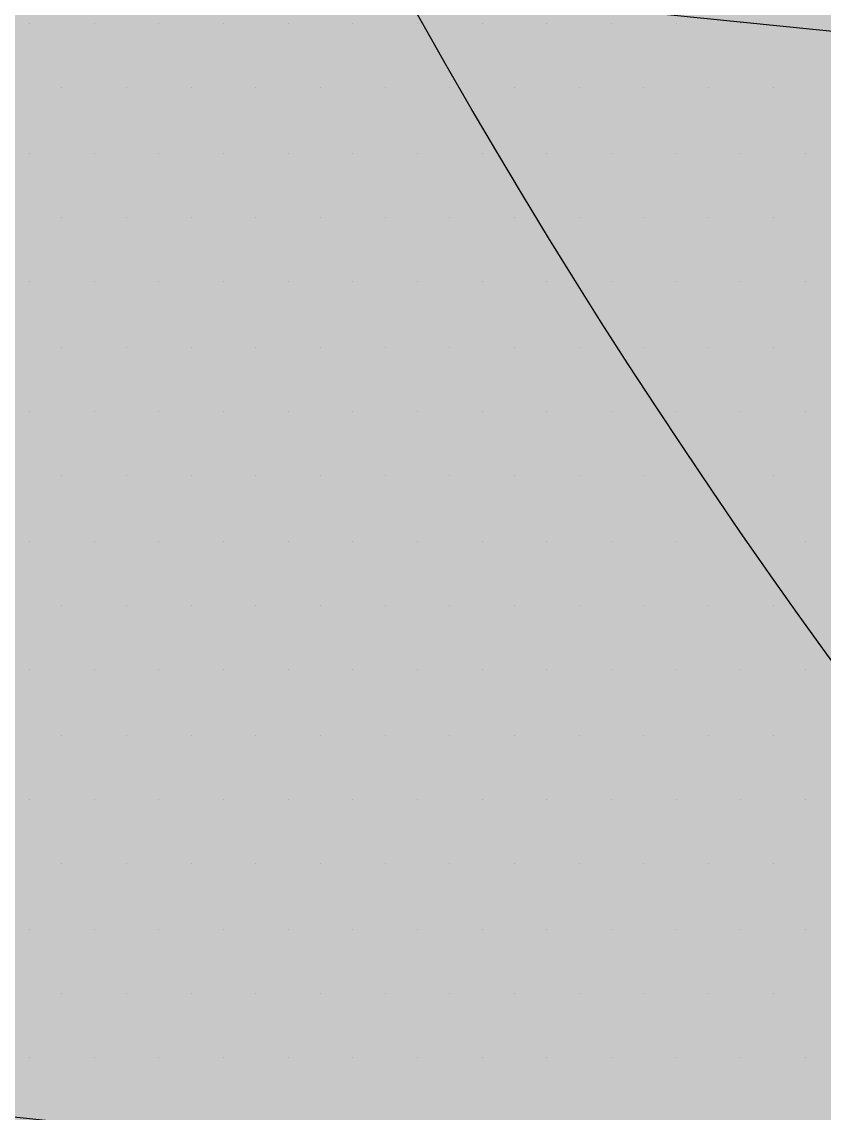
# Paper-space layout 'Layout1' of a CAD drawing. Extents: x -43 to 2298, y -18 to 768.
# Drawn here: x 730.036 to 730.719, y 377.815 to 378.743 of the extents above; entities that cross this region are included whole.
import ezdxf

# ---------------------------------------------------------------- set-up
doc = ezdxf.new("R2010")
doc.units = 0
doc.header["$LTSCALE"] = 2
doc.linetypes.add('CACHEX2', pattern=[0.75, 0.5, -0.25])
doc.layers.add('CARTOUCHE', color=7, linetype='Continuous')
doc.layers.add('LOGO', color=7, linetype='Continuous')

# ---------------------------------------------------------------- blocks, each defined once
blk = doc.blocks.new('A$C715108E3')
at = {"layer": 'LOGO', "color": 131}
for p, q in [((-19.3313, -18.4684), (-19.3313, -18.4684)), ((-19.2395, -18.4684), (-19.2395, -18.4684)), ((-19.1476, -18.4684), (-19.1476, -18.4684)), ((-19.0562, -18.4684), (-19.0562, -18.4684)), ((-18.9643, -18.4684), (-18.9643, -18.4684)), ((-18.8725, -18.4684), (-18.8725, -18.4684)), ((-18.7812, -18.4684), (-18.7812, -18.4684)), ((-18.6892, -18.4684), (-18.6892, -18.4684)), ((-18.5974, -18.4684), (-18.5974, -18.4684)), ((-18.5056, -18.4684), (-18.5056, -18.4684)), ((-18.4141, -18.4684), (-18.4141, -18.4684)), ((-18.3223, -18.4684), (-18.3223, -18.4684)), ((-19.2852, -18.5599), (-19.2852, -18.5599)), ((-19.1941, -18.5599), (-19.1941, -18.5599)), ((-19.1019, -18.5599), (-19.1019, -18.5599)), ((-19.0101, -18.5599), (-19.0101, -18.5599)), ((-18.9186, -18.5599), (-18.9186, -18.5599)), ((-18.8268, -18.5599), (-18.8268, -18.5599)), ((-18.7349, -18.5599), (-18.7349, -18.5599)), ((-18.6431, -18.5599), (-18.6431, -18.5599)), ((-18.5515, -18.5599), (-18.5515, -18.5599)), ((-18.4598, -18.5599), (-18.4598, -18.5599)), ((-18.3678, -18.5599), (-18.3678, -18.5599)), ((-18.2765, -18.5599), (-18.2765, -18.5599)), ((-19.3313, -18.6525), (-19.3313, -18.6525)), ((-19.2395, -18.6525), (-19.2395, -18.6525)), ((-19.1476, -18.6525), (-19.1476, -18.6525)), ((-19.0562, -18.6525), (-19.0562, -18.6525)), ((-18.9643, -18.6525), (-18.9643, -18.6525)), ((-18.8725, -18.6525), (-18.8725, -18.6525)), ((-18.7812, -18.6525), (-18.7812, -18.6525)), ((-18.6892, -18.6525), (-18.6892, -18.6525)), ((-18.5974, -18.6525), (-18.5974, -18.6525)), ((-18.5056, -18.6525), (-18.5056, -18.6525)), ((-18.4141, -18.6525), (-18.4141, -18.6525)), ((-18.3223, -18.6525), (-18.3223, -18.6525)), ((-18.2302, -18.6525), (-18.2302, -18.6525)), ((-19.2852, -18.7438), (-19.2852, -18.7438)), ((-19.1941, -18.7438), (-19.1941, -18.7438)), ((-19.1019, -18.7438), (-19.1019, -18.7438)), ((-19.0101, -18.7438), (-19.0101, -18.7438)), ((-18.9186, -18.7438), (-18.9186, -18.7438)), ((-18.8268, -18.7438), (-18.8268, -18.7438)), ((-18.7349, -18.7438), (-18.7349, -18.7438)), ((-18.6431, -18.7438), (-18.6431, -18.7438)), ((-18.5515, -18.7438), (-18.5515, -18.7438)), ((-18.4598, -18.7438), (-18.4598, -18.7438)), ((-18.3678, -18.7438), (-18.3678, -18.7438)), ((-18.2765, -18.7438), (-18.2765, -18.7438)), ((-19.3313, -18.835), (-19.3313, -18.835)), ((-19.2395, -18.835), (-19.2395, -18.835)), ((-19.1476, -18.835), (-19.1476, -18.835)), ((-19.0562, -18.835), (-19.0562, -18.835)), ((-18.9643, -18.835), (-18.9643, -18.835)), ((-18.8725, -18.835), (-18.8725, -18.835)), ((-18.7812, -18.835), (-18.7812, -18.835)), ((-18.6892, -18.835), (-18.6892, -18.835)), ((-18.5974, -18.835), (-18.5974, -18.835)), ((-18.5056, -18.835), (-18.5056, -18.835)), ((-18.4141, -18.835), (-18.4141, -18.835)), ((-18.3223, -18.835), (-18.3223, -18.835)), ((-18.2302, -18.835), (-18.2302, -18.835)), ((-19.2852, -18.9276), (-19.2852, -18.9276)), ((-19.1941, -18.9276), (-19.1941, -18.9276)), ((-19.1019, -18.9276), (-19.1019, -18.9276)), ((-19.0101, -18.9276), (-19.0101, -18.9276)), ((-18.9186, -18.9276), (-18.9186, -18.9276)), ((-18.8268, -18.9276), (-18.8268, -18.9276)), ((-18.7349, -18.9276), (-18.7349, -18.9276)), ((-18.6431, -18.9276), (-18.6431, -18.9276)), ((-18.5515, -18.9276), (-18.5515, -18.9276)), ((-18.4598, -18.9276), (-18.4598, -18.9276)), ((-18.3678, -18.9276), (-18.3678, -18.9276)), ((-18.2765, -18.9276), (-18.2765, -18.9276)), ((-19.3313, -19.0189), (-19.3313, -19.0189)), ((-19.2395, -19.0189), (-19.2395, -19.0189)), ((-19.1476, -19.0189), (-19.1476, -19.0189)), ((-19.0562, -19.0189), (-19.0562, -19.0189)), ((-18.9643, -19.0189), (-18.9643, -19.0189)), ((-18.8725, -19.0189), (-18.8725, -19.0189)), ((-18.7812, -19.0189), (-18.7812, -19.0189)), ((-18.6892, -19.0189), (-18.6892, -19.0189)), ((-18.5974, -19.0189), (-18.5974, -19.0189)), ((-18.5056, -19.0189), (-18.5056, -19.0189)), ((-18.4141, -19.0189), (-18.4141, -19.0189)), ((-18.3223, -19.0189), (-18.3223, -19.0189)), ((-18.2302, -19.0189), (-18.2302, -19.0189)), ((-19.2852, -19.1101), (-19.2852, -19.1101)), ((-19.1941, -19.1101), (-19.1941, -19.1101)), ((-19.1019, -19.1101), (-19.1019, -19.1101)), ((-19.0101, -19.1101), (-19.0101, -19.1101)), ((-18.9186, -19.1101), (-18.9186, -19.1101)), ((-18.8268, -19.1101), (-18.8268, -19.1101)), ((-18.7349, -19.1101), (-18.7349, -19.1101)), ((-18.6431, -19.1101), (-18.6431, -19.1101)), ((-18.5515, -19.1101), (-18.5515, -19.1101)), ((-18.4598, -19.1101), (-18.4598, -19.1101)), ((-18.3678, -19.1101), (-18.3678, -19.1101)), ((-18.2765, -19.1101), (-18.2765, -19.1101)), ((-19.3313, -19.2027), (-19.3313, -19.2027)), ((-19.2395, -19.2027), (-19.2395, -19.2027)), ((-19.1476, -19.2027), (-19.1476, -19.2027)), ((-19.0562, -19.2027), (-19.0562, -19.2027)), ((-18.9643, -19.2027), (-18.9643, -19.2027)), ((-18.8725, -19.2027), (-18.8725, -19.2027)), ((-18.7812, -19.2027), (-18.7812, -19.2027)), ((-18.6892, -19.2027), (-18.6892, -19.2027)), ((-18.5974, -19.2027), (-18.5974, -19.2027)), ((-18.5056, -19.2027), (-18.5056, -19.2027)), ((-18.4141, -19.2027), (-18.4141, -19.2027)), ((-18.3223, -19.2027), (-18.3223, -19.2027)), ((-18.2302, -19.2027), (-18.2302, -19.2027)), ((-19.2852, -19.294), (-19.2852, -19.294)), ((-19.1941, -19.294), (-19.1941, -19.294)), ((-19.1019, -19.294), (-19.1019, -19.294)), ((-19.0101, -19.294), (-19.0101, -19.294)), ((-18.9186, -19.294), (-18.9186, -19.294)), ((-18.8268, -19.294), (-18.8268, -19.294)), ((-18.7349, -19.294), (-18.7349, -19.294)), ((-18.6431, -19.294), (-18.6431, -19.294)), ((-18.5515, -19.294), (-18.5515, -19.294)), ((-18.4598, -19.294), (-18.4598, -19.294)), ((-18.3678, -19.294), (-18.3678, -19.294)), ((-18.2765, -19.294), (-18.2765, -19.294)), ((-19.3313, -19.3855), (-19.3313, -19.3855)), ((-19.2395, -19.3855), (-19.2395, -19.3855)), ((-19.1476, -19.3855), (-19.1476, -19.3855)), ((-19.0562, -19.3855), (-19.0562, -19.3855)), ((-18.9643, -19.3855), (-18.9643, -19.3855)), ((-18.8725, -19.3855), (-18.8725, -19.3855)), ((-18.7812, -19.3855), (-18.7812, -19.3855)), ((-18.6892, -19.3855), (-18.6892, -19.3855)), ((-18.5974, -19.3855), (-18.5974, -19.3855)), ((-18.5056, -19.3855), (-18.5056, -19.3855)), ((-18.4141, -19.3855), (-18.4141, -19.3855)), ((-18.3223, -19.3855), (-18.3223, -19.3855)), ((-18.2302, -19.3855), (-18.2302, -19.3855)), ((-19.2852, -19.4779), (-19.2852, -19.4779)), ((-19.1941, -19.4779), (-19.1941, -19.4779)), ((-19.1019, -19.4779), (-19.1019, -19.4779)), ((-19.0101, -19.4779), (-19.0101, -19.4779)), ((-18.9186, -19.4779), (-18.9186, -19.4779)), ((-18.8268, -19.4779), (-18.8268, -19.4779)), ((-18.7349, -19.4779), (-18.7349, -19.4779)), ((-18.6431, -19.4779), (-18.6431, -19.4779)), ((-18.5515, -19.4779), (-18.5515, -19.4779)), ((-18.4598, -19.4779), (-18.4598, -19.4779)), ((-18.3678, -19.4779), (-18.3678, -19.4779)), ((-18.2765, -19.4779), (-18.2765, -19.4779)), ((-19.3313, -19.5693), (-19.3313, -19.5693)), ((-19.2395, -19.5693), (-19.2395, -19.5693)), ((-19.1476, -19.5693), (-19.1476, -19.5693)), ((-19.0562, -19.5693), (-19.0562, -19.5693)), ((-18.9643, -19.5693), (-18.9643, -19.5693)), ((-18.8725, -19.5693), (-18.8725, -19.5693)), ((-18.7812, -19.5693), (-18.7812, -19.5693)), ((-18.6892, -19.5693), (-18.6892, -19.5693)), ((-18.5974, -19.5693), (-18.5974, -19.5693)), ((-18.5056, -19.5693), (-18.5056, -19.5693)), ((-18.4141, -19.5693), (-18.4141, -19.5693)), ((-18.3223, -19.5693), (-18.3223, -19.5693)), ((-18.2302, -19.5693), (-18.2302, -19.5693)), ((-19.2852, -19.6606), (-19.2852, -19.6606)), ((-19.1941, -19.6606), (-19.1941, -19.6606)), ((-19.1019, -19.6606), (-19.1019, -19.6606)), ((-19.0101, -19.6606), (-19.0101, -19.6606)), ((-18.9186, -19.6606), (-18.9186, -19.6606)), ((-18.8268, -19.6606), (-18.8268, -19.6606)), ((-18.7349, -19.6606), (-18.7349, -19.6606)), ((-18.6431, -19.6606), (-18.6431, -19.6606)), ((-18.5515, -19.6606), (-18.5515, -19.6606)), ((-18.4598, -19.6606), (-18.4598, -19.6606)), ((-18.3678, -19.6606), (-18.3678, -19.6606)), ((-18.2765, -19.6606), (-18.2765, -19.6606)), ((-19.3313, -19.753), (-19.3313, -19.753)), ((-19.2395, -19.753), (-19.2395, -19.753)), ((-19.1476, -19.753), (-19.1476, -19.753)), ((-19.0562, -19.753), (-19.0562, -19.753)), ((-18.9643, -19.753), (-18.9643, -19.753)), ((-18.8725, -19.753), (-18.8725, -19.753)), ((-18.7812, -19.753), (-18.7812, -19.753)), ((-18.6892, -19.753), (-18.6892, -19.753)), ((-18.5974, -19.753), (-18.5974, -19.753)), ((-18.5056, -19.753), (-18.5056, -19.753)), ((-18.4141, -19.753), (-18.4141, -19.753)), ((-18.3223, -19.753), (-18.3223, -19.753)), ((-18.2302, -19.753), (-18.2302, -19.753)), ((-19.2852, -19.8444), (-19.2852, -19.8444)), ((-19.1941, -19.8444), (-19.1941, -19.8444)), ((-19.1019, -19.8444), (-19.1019, -19.8444)), ((-19.0101, -19.8444), (-19.0101, -19.8444)), ((-18.9186, -19.8444), (-18.9186, -19.8444)), ((-18.8268, -19.8444), (-18.8268, -19.8444)), ((-18.7349, -19.8444), (-18.7349, -19.8444)), ((-18.6431, -19.8444), (-18.6431, -19.8444)), ((-18.5515, -19.8444), (-18.5515, -19.8444)), ((-18.4598, -19.8444), (-18.4598, -19.8444)), ((-18.3678, -19.8444), (-18.3678, -19.8444)), ((-18.2765, -19.8444), (-18.2765, -19.8444)), ((-19.3313, -19.9357), (-19.3313, -19.9357)), ((-19.2395, -19.9357), (-19.2395, -19.9357)), ((-19.1476, -19.9357), (-19.1476, -19.9357)), ((-19.0562, -19.9357), (-19.0562, -19.9357)), ((-18.9643, -19.9357), (-18.9643, -19.9357)), ((-18.8725, -19.9357), (-18.8725, -19.9357)), ((-18.7812, -19.9357), (-18.7812, -19.9357)), ((-18.6892, -19.9357), (-18.6892, -19.9357)), ((-18.5974, -19.9357), (-18.5974, -19.9357)), ((-18.5056, -19.9357), (-18.5056, -19.9357)), ((-18.4141, -19.9357), (-18.4141, -19.9357)), ((-18.3223, -19.9357), (-18.3223, -19.9357)), ((-18.2302, -19.9357), (-18.2302, -19.9357))]:
    blk.add_line(p, q, dxfattribs=at)
blk.add_lwpolyline([(-13.895, -18.9134), (-20.3713, -18.2597), (-20.2455, -18.5991), (-19.5037, -19.9063), (-19.4659, -20.0075), (-15.0643, -20.4719), (-16.7516, -22.8048), (-16.3741, -23.1322), (-15.8207, -23.5348), (-15.4563, -23.799), (-13.7331, -21.4856)], dxfattribs=at)
blk = doc.blocks.new('A$C581E6685')
at = {"layer": 'LOGO', "color": 32, "linetype": 'CACHEX2', "ltscale": 1.5}
blk.add_ellipse((-38.0538, 23.8138), major_axis=(-19.0311, -3.534), ratio=0.590567, dxfattribs=at)
at = {"layer": 'LOGO', "color": 32}
blk.add_ellipse((-37.6144, 23.8499), major_axis=(-13.5768, -4.2839), ratio=0.791971, dxfattribs=at)
at = {"layer": 'CARTOUCHE'}
blk.add_blockref('A$C715108E3', (-31.6739, 36.3189), dxfattribs=at)
blk = doc.blocks.new('miniLogo')
at = {"layer": 'CARTOUCHE', "true_color": 0xffffff}
h = blk.add_hatch(color=7, dxfattribs=at)
h.dxf.hatch_style = 1
edge = h.paths.add_edge_path()
edge.add_spline(control_points=[(960.74149, 27.42506), (960.74149, 16.5339), (960.74149, 5.64274), (960.74149, 1.80274), (964.58149, 1.80274), (1010.12076, 1.80274), (1055.66003, 1.80274), (1059.50003, 1.80274), (1059.50003, 5.64274), (1059.50003, 16.5339), (1059.50003, 27.42506), (1059.50003, 31.26506), (1055.66003, 31.26506), (1010.12076, 31.26506), (964.58149, 31.26506), (960.74149, 31.26506), (960.74149, 27.42506)], knot_values=[0, 0, 0, 1, 1, 2.570796, 2.570796, 3.570796, 3.570796, 5.141593, 5.141593, 6.141593, 6.141593, 7.712389, 7.712389, 8.712389, 8.712389, 10.283185, 10.283185, 10.283185], weights=[1, 1, 1, 0.707107, 1, 1, 1, 0.707107, 1, 1, 1, 0.707107, 1, 1, 1, 0.707107, 1], degree=2, periodic=0)
at = {"layer": 'CARTOUCHE'}
blk.add_rational_spline([(960.74149, 27.42506), (960.74149, 16.5339), (960.74149, 5.64274), (960.74149, 1.80274), (964.58149, 1.80274), (1010.12076, 1.80274), (1055.66003, 1.80274), (1059.50003, 1.80274), (1059.50003, 5.64274), (1059.50003, 16.5339), (1059.50003, 27.42506), (1059.50003, 31.26506), (1055.66003, 31.26506), (1010.12076, 31.26506), (964.58149, 31.26506), (960.74149, 31.26506), (960.74149, 27.42506)], [1, 1, 1, 0.707106781187, 1, 1, 1, 0.707106781187, 1, 1, 1, 0.707106781187, 1, 1, 1, 0.707106781187, 1], degree=2, knots=[0, 0, 0, 1, 1, 2.570796, 2.570796, 3.570796, 3.570796, 5.141593, 5.141593, 6.141593, 6.141593, 7.712389, 7.712389, 8.712389, 8.712389, 10.283185, 10.283185, 10.283185], dxfattribs=at)
at = {"layer": 'CARTOUCHE', "xscale": 0.6, "yscale": 0.6, "zscale": 0.6}
blk.add_blockref('A$C581E6685', (998.01223, 3.18331), dxfattribs=at)

psp = doc.layouts.get("Layout1")

# ---------------------------------------------------------------- block references
at = {"layer": 'CARTOUCHE'}
psp.add_blockref('miniLogo', (-237.36632, 364.8484), dxfattribs=at)

doc.saveas('drawing.dxf')
